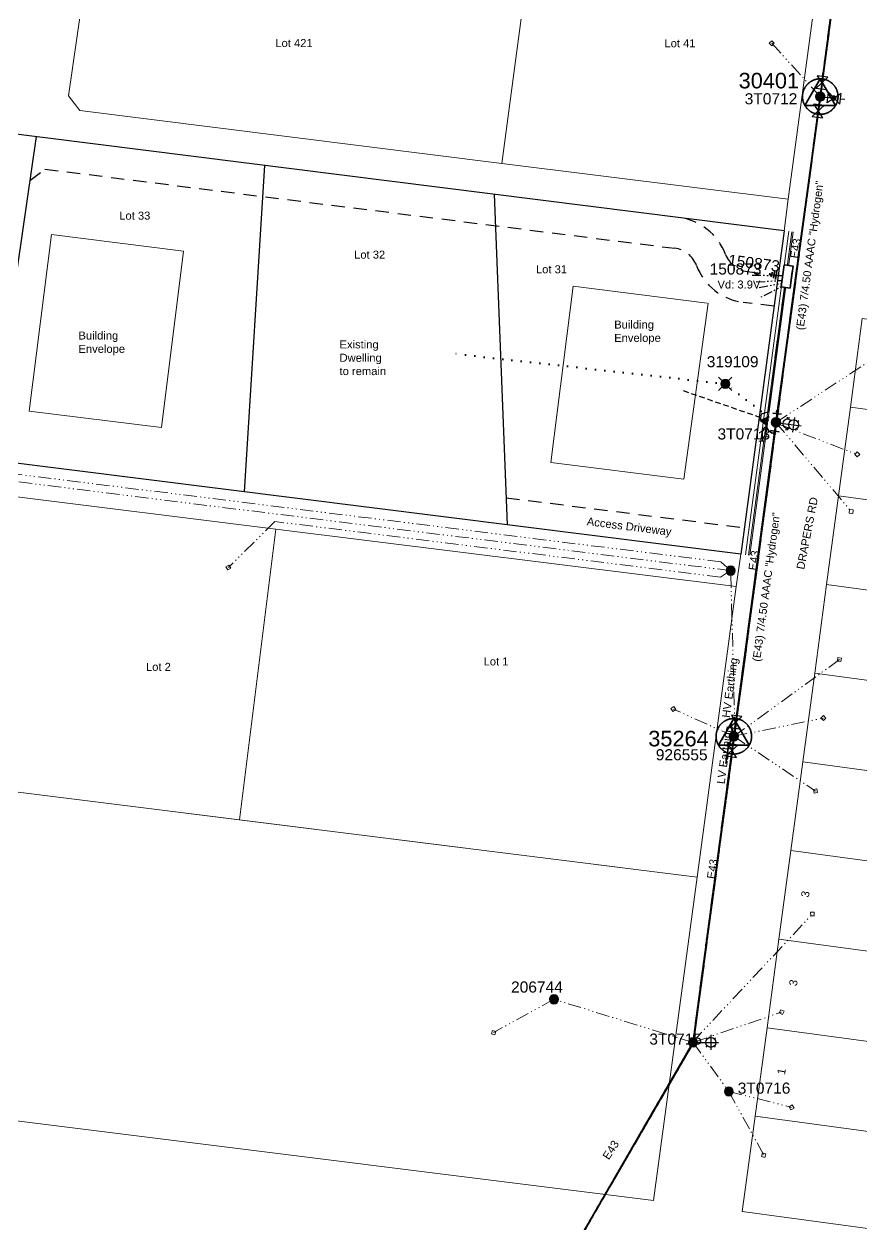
# Model space of a CAD drawing. Header units: metres. Extents: x 264899 to 270320, y 6185871 to 6191197.
# Drawn here: x 267766.3 to 267954.6, y 6187168.9 to 6187438.9 of the extents above; entities that cross this region are included whole.
import ezdxf
from ezdxf.enums import TextEntityAlignment as Align

# ---------------------------------------------------------------- set-up
doc = ezdxf.new("R2010")
doc.units = ezdxf.units.M
for name, pattern in [('Cable Exist OH', [1, 1, 0]), ('Cable Remove', [1, 0, -1]), ('Dash', [5, 3, -2]), ('DASHED', [19.05, 12.7, -6.35]), ('IE Trench LV', [6, 4, -2]), ('PHANTOM2', [2.45, 1, -0.25, 0.15, -0.25, 0.15, -0.25, 0.15, -0.25]), ('PHANTOMX2', [6.6, 3, -0.75, 0.2, -0.75, 0.2, -0.75, 0.2, -0.75])]:
    doc.linetypes.add(name, pattern=pattern)
doc.layers.get('0').update_dxf_attribs({"color": 6})
for name, color, linetype, lineweight in [('_User Miscellaneous1', 30, 'Continuous', 13), ('_User_HV_Exist', 1, 'Continuous', 35), ('_User_LV_Exist', 5, 'Continuous', 35), ('Cadastre Developer_SP_NEW', 92, 'Continuous', 15), ('Cadastre Land Parcels_SP_EXT', 118, 'Continuous', 15), ('Cadastre Roads_SP_EXT', 218, 'Continuous', 15), ('Mains_HV_EXT', 13, 'Continuous', 25), ('Mains_LV_EXT', 163, 'Continuous', 25), ('Mains_SL_EXT', 131, 'Continuous', 25), ('Services_SP_EXT', 42, 'PHANTOMX2', 20)]:
    doc.layers.add(name, color=color, linetype=linetype, lineweight=lineweight)
doc.layers.add('_User Miscellaneous12', color=252, linetype='Continuous', lineweight=13, plot=False, transparency=0.5)
for name, color, linetype in [('Equip_LV_EXT', 7, 'Continuous'), ('Equip_SP_LV_EXT', 7, 'Continuous'), ('Equip_SP_SL_EXT', 7, 'Continuous'), ('Mains_LV_New_T84', 2, 'Cable x'), ('Notes_LV_MISC', 5, 'Continuous'), ('OH_Details_SP_MISC', 7, 'Continuous'), ('Services_SP_NEW_UG', 2, 'IE Trench LV'), ('Sub_SP_TR_HV_LV_EXT', 7, 'Continuous'), ('SupportsOH_SP_TR_HV_LV_SL_EXT', 7, 'Continuous'), ('SupportsUG_SP_LV_EXT', 7, 'Continuous'), ('SupportsUG_SP_LV_NEW', 2, 'Continuous'), ('Trench_SP_NEW', 2, 'Continuous')]:
    doc.layers.add(name, color=color, linetype=linetype)
doc.layers.get('0').freeze()
doc.styles.add('ieISOCP', font='arial.ttf', dxfattribs={"height": 1.5})
doc.styles.add('POLE_LABEL', font='arial.ttf', dxfattribs={"height": 2})
doc.styles.add('SL_LABEL', font='arial.ttf', dxfattribs={"height": 2})
doc.styles.get("Standard").update_dxf_attribs({"font": 'arial.ttf'})
doc.linetypes.add('Cable E UG', pattern='A,5,-0.1,["E",Standard,S=1.5,R=0,X=0,Y=-0.75],-1.45', length=6.55)
doc.linetypes.add('Cable New UG', pattern='A,5.5,-0.01,["X",Standard,S=1.8,R=0,X=0,Y=-0.94],-1.7', length=7.21)
doc.linetypes.add('Cable x', pattern='A,4.5,-0.01,["X",Standard,S=1.25,R=0,X=0,Y=-0.65],-1.2', length=5.71)

# ---------------------------------------------------------------- blocks, each defined once
blk = doc.blocks.new('SUB_POLE_EXT')
at = {"flags": 128}
for points in [[(-0.05, 4), (-0.15, 4), (-0.25, 3.99), (-0.34, 3.99), (-0.44, 3.98), (-0.54, 3.96), (-0.64, 3.95), (-0.73, 3.93), (-0.83, 3.91), (-0.92, 3.89), (-1.02, 3.87), (-1.11, 3.84), (-1.21, 3.81), (-1.3, 3.78), (-1.39, 3.75), (-1.49, 3.71), (-1.58, 3.68), (-1.67, 3.64), (-1.75, 3.59), (-1.84, 3.55), (-1.93, 3.5), (-2.01, 3.46), (-2.1, 3.41), (-2.18, 3.35), (-2.26, 3.3), (-2.34, 3.24), (-2.42, 3.18), (-2.5, 3.12), (-2.58, 3.06), (-2.65, 3), (-2.72, 2.93), (-2.79, 2.86), (-2.86, 2.79), (-2.93, 2.72), (-3, 2.65), (-3.06, 2.58), (-3.12, 2.5), (-3.18, 2.42), (-3.24, 2.34), (-3.3, 2.26), (-3.35, 2.18), (-3.41, 2.1), (-3.46, 2.01), (-3.5, 1.93), (-3.55, 1.84), (-3.59, 1.75), (-3.64, 1.67), (-3.68, 1.58), (-3.71, 1.49), (-3.75, 1.39), (-3.78, 1.3), (-3.81, 1.21), (-3.84, 1.11), (-3.87, 1.02), (-3.89, 0.92), (-3.91, 0.83), (-3.93, 0.73), (-3.95, 0.64), (-3.96, 0.54), (-3.98, 0.44), (-3.99, 0.34), (-3.99, 0.25), (-4, 0.15), (-4, 0.05), (-4, -0.05), (-4, -0.15), (-3.99, -0.25), (-3.99, -0.34), (-3.98, -0.44), (-3.96, -0.54), (-3.95, -0.64), (-3.93, -0.73), (-3.91, -0.83), (-3.89, -0.92), (-3.87, -1.02), (-3.84, -1.11), (-3.81, -1.21), (-3.78, -1.3), (-3.75, -1.39), (-3.71, -1.49), (-3.68, -1.58), (-3.64, -1.67), (-3.59, -1.75), (-3.55, -1.84), (-3.5, -1.93), (-3.46, -2.01), (-3.41, -2.1), (-3.35, -2.18), (-3.3, -2.26), (-3.24, -2.34), (-3.18, -2.42), (-3.12, -2.5), (-3.06, -2.58), (-3, -2.65), (-2.93, -2.72), (-2.86, -2.79), (-2.79, -2.86), (-2.72, -2.93), (-2.65, -3), (-2.58, -3.06), (-2.5, -3.12), (-2.42, -3.18), (-2.34, -3.24), (-2.26, -3.3), (-2.18, -3.35), (-2.1, -3.41), (-2.01, -3.46), (-1.93, -3.5), (-1.84, -3.55), (-1.75, -3.59), (-1.67, -3.64), (-1.58, -3.68), (-1.49, -3.71), (-1.39, -3.75), (-1.3, -3.78), (-1.21, -3.81), (-1.11, -3.84), (-1.02, -3.87), (-0.92, -3.89), (-0.83, -3.91), (-0.73, -3.93), (-0.64, -3.95), (-0.54, -3.96), (-0.44, -3.98), (-0.34, -3.99), (-0.25, -3.99), (-0.15, -4), (-0.05, -4), (0.05, -4), (0.15, -4), (0.25, -3.99), (0.34, -3.99), (0.44, -3.98), (0.54, -3.96), (0.64, -3.95), (0.73, -3.93), (0.83, -3.91), (0.92, -3.89), (1.02, -3.87), (1.11, -3.84), (1.21, -3.81), (1.3, -3.78), (1.39, -3.75), (1.49, -3.71), (1.58, -3.68), (1.67, -3.64), (1.75, -3.59), (1.84, -3.55), (1.93, -3.5), (2.01, -3.46), (2.1, -3.41), (2.18, -3.35), (2.26, -3.3), (2.34, -3.24), (2.42, -3.18), (2.5, -3.12), (2.58, -3.06), (2.65, -3), (2.72, -2.93), (2.79, -2.86), (2.86, -2.79), (2.93, -2.72), (3, -2.65), (3.06, -2.58), (3.12, -2.5), (3.18, -2.42), (3.24, -2.34), (3.3, -2.26), (3.35, -2.18), (3.41, -2.1), (3.46, -2.01), (3.5, -1.93), (3.55, -1.84), (3.59, -1.75), (3.64, -1.67), (3.68, -1.58), (3.71, -1.49), (3.75, -1.39), (3.78, -1.3), (3.81, -1.21), (3.84, -1.11), (3.87, -1.02), (3.89, -0.92), (3.91, -0.83), (3.93, -0.73), (3.95, -0.64), (3.96, -0.54), (3.98, -0.44), (3.99, -0.34), (3.99, -0.25), (4, -0.15), (4, -0.05), (4, 0.05), (4, 0.15), (3.99, 0.25), (3.99, 0.34), (3.98, 0.44), (3.96, 0.54), (3.95, 0.64), (3.93, 0.73), (3.91, 0.83), (3.89, 0.92), (3.87, 1.02), (3.84, 1.11), (3.81, 1.21), (3.78, 1.3), (3.75, 1.39), (3.71, 1.49), (3.68, 1.58), (3.64, 1.67), (3.59, 1.75), (3.55, 1.84), (3.5, 1.93), (3.46, 2.01), (3.41, 2.1), (3.35, 2.18), (3.3, 2.26), (3.24, 2.34), (3.18, 2.42), (3.12, 2.5), (3.06, 2.58), (3, 2.65), (2.93, 2.72), (2.86, 2.79), (2.79, 2.86), (2.72, 2.93), (2.65, 3), (2.58, 3.06), (2.5, 3.12), (2.42, 3.18), (2.34, 3.24), (2.26, 3.3), (2.18, 3.35), (2.1, 3.41), (2.01, 3.46), (1.93, 3.5), (1.84, 3.55), (1.75, 3.59), (1.67, 3.64), (1.58, 3.68), (1.49, 3.71), (1.39, 3.75), (1.3, 3.78), (1.21, 3.81), (1.11, 3.84), (1.02, 3.87), (0.92, 3.89), (0.83, 3.91), (0.73, 3.93), (0.64, 3.95), (0.54, 3.96), (0.44, 3.98), (0.34, 3.99), (0.25, 3.99), (0.15, 4), (0.05, 4)], [(0, 4), (-3.46, -2), (3.46, -2)]]:
    blk.add_lwpolyline(points, close=True, dxfattribs=at)
at = {"flags": 8}
blk.add_attdef('ASSET_NUM', text='', height=2.5, dxfattribs=at).set_placement((0, 7), align=Align.MIDDLE_CENTER)
for tag, flags, p in [('STREET_CODE', 9, (-1.38, 1.45)), ('NO_PHASES', 9, (-1.38, 1.05)), ('OPERATED_BY', 9, (-1.38, 0.65)), ('MAINTAINED_BY', 9, (-1.38, 0.45)), ('ORIENTATION', 9, (-1.38, 0.25)), ('OWNED_BY', 9, (-1.38, 0.05)), ('CONSTRUCTED_VOLTAGE', 9, (-1.13, 0.75)), ('OPERATING_VOLTAGE', 9, (-1.13, 0.35)), ('STATE', 9, (-1.38, -0.35)), ('USAGE', 9, (-1.38, -0.75)), ('LEGEND', 9, (-1.38, -0.95)), ('SUBURB', 9, (-1.38, -1.15)), ('STREETNAME', 9, (-1.38, -1.35)), ('LOCATION', 9, (-1.38, -1.55)), ('NOTES', 9, (-1.38, -1.75)), ('Z', 1, (-1.38, -1.95)), ('SECONDARY_VOLTAGE', 9, (-1.13, -0.65)), ('SUBSTATION_TYPE', 9, (-1.13, -1.05))]:
    blk.add_attdef(tag, text='', height=0.1, dxfattribs=dict(flags=flags)).set_placement(p, align=Align.MIDDLE_LEFT)
blk = doc.blocks.new('LV_OH_LINKS_DISTFUSE_EXT')
for p, q in [((0, 0), (0.96, 0)), ((3.84, 0), (4.8, 0))]:
    blk.add_line(p, q)
blk.add_lwpolyline([(3.84, -1.2), (3.84, 1.2), (0.96, -1.2), (0.96, 1.2)], close=True)
at = {"flags": 9}
for tag, p in [('ACTUAL_STATUS', (0, 0)), ('CONSTRUCTED_VOLTAGE', (0, -0.2)), ('OPERATING_VOLTAGE', (0, -0.6)), ('ORIENTATION', (0, -0.8)), ('OWNED_BY', (0, -1)), ('STATE', (0, -1.2)), ('SWITCH_TYPE', (0, -1.4)), ('NO_PHASES', (0, -0.4)), ('USAGE', (0, -1.6)), ('NOTES', (0, -1.8))]:
    blk.add_attdef(tag, text='', height=0.2, dxfattribs=at).set_placement(p, align=Align.MIDDLE_LEFT)
at = {"flags": 1}
blk.add_attdef('Z', (0, 0), '', height=0.2, dxfattribs=at)
blk = doc.blocks.new('*U224')
for p, q in [((-4.6, 2.03), (-5.05, 2.25)), ((-4.45, 2.33), (-4.9, 2.55)), ((-2.83, 1.18), (-2.38, 0.96)), ((-2.68, 1.48), (-2.24, 1.26))]:
    blk.add_line(p, q)
blk.add_lwpolyline([(-2.74, 1.32, 1), (-4.54, 2.19, 1)], format="xyb", close=True)
at = {"flags": 9}
for tag, p in [('ACTUAL_STATUS', (0, 0)), ('CONSTRUCTED_VOLTAGE', (0, -0.2)), ('OPERATING_VOLTAGE', (0, -0.6)), ('ORIENTATION', (0, -0.8)), ('OWNED_BY', (0, -1)), ('STATE', (0, -1.2)), ('SWITCH_TYPE', (0, -1.4)), ('NO_PHASES', (0, -0.4)), ('USAGE', (0, -1.6)), ('LEGEND', (0, -1.8)), ('NOTES', (0, -2))]:
    blk.add_attdef(tag, text='', height=0.2, dxfattribs=at).set_placement(p, align=Align.MIDDLE_LEFT)
at = {"flags": 1}
blk.add_attdef('Z', (0, 0), '', height=0.2, dxfattribs=at)
blk = doc.blocks.new('SL_LANTERN_EXT')
at = {"flags": 9}
for tag, p in [('LRATECODE', (-7.4, 0)), ('LOUTREACHVOCAB', (-7.2, 0)), ('LOUTREACH', (-7, 0)), ('LANTNUMBER', (-6.6, 0)), ('LNEW', (-6.4, 0)), ('LMASTVOCAB', (-6.2, 0)), ('LMAST', (-6, 0)), ('LLAMPVOCAB', (-5.8, 0)), ('LLAMP', (-5.6, 0)), ('LEXIST', (-5.4, 0)), ('LCHARGE3PERCENT', (-5.2, 0)), ('LCHARGE3', (-5, 0)), ('LCHARGE2PERCENT', (-4.8, 0)), ('LCHARGE2', (-4.6, 0)), ('LCHARGE1PERCENT', (-4.4, 0)), ('LCHARGE1', (-4.2, 0)), ('LCATEGORY', (-4, 0)), ('LBRACKETVOCAB', (-3.8, 0)), ('LBRACKET', (-3.6, 0)), ('LKINGHEIGHT', (-3.4, 0)), ('CREPLACE', (-3.2, 0)), ('CREMOVE', (-3, 0)), ('CNUMBER', (-2.8, 0)), ('CNEW', (-2.6, 0)), ('CEXIST', (-2.4, 0)), ('USAGE', (-2.2, 0)), ('STATE', (-2, 0)), ('OWNED_BY', (-1.8, 0)), ('ORIENTATION', (-1.6, 0)), ('OPERATING_VOLTAGE', (-1.4, 0)), ('NO_PHASES', (-1.2, 0)), ('LANTERN_TYPE', (-1, 0)), ('LANTERN_PURPOSE', (-0.8, 0)), ('CONTROL_TYPE', (-0.6, 0)), ('CONSTRUCTED_VOLTAGE', (-0.4, 0))]:
    blk.add_attdef(tag, text='', height=0.001, rotation=270, dxfattribs=at).set_placement(p, align=Align.MIDDLE_LEFT)
at = {"style": 'SL_LABEL', "flags": 9}
blk.add_attdef('STREET_CODE', text='', height=0.001, rotation=270, dxfattribs=at).set_placement((0, 0), align=Align.MIDDLE_LEFT)
at = {"flags": 1}
blk.add_attdef('Z', (0, 0), '', height=0.001, rotation=270, dxfattribs=at)
at = {"width": 0.9}
blk.add_attdef('LNUMBER', text='', height=1, dxfattribs=at).set_placement((7, -1), align=Align.MIDDLE_LEFT)
at = {"flags": 9}
for tag, p in [('LREMOVE', (0, -7.6)), ('LREPLACE', (0, -7.8)), ('LTYPE', (0, -8)), ('LTYPEVOCAB', (0, -8.2)), ('LEGEND', (0, -8.4)), ('SUBURB', (0, -8.6)), ('STREETNAME', (0, -8.8)), ('LOCATION', (0, -9)), ('NOTES', (0, -9.2)), ('MAINTAINED_BY', (0, -9.86))]:
    blk.add_attdef(tag, text='', height=0.001, dxfattribs=at).set_placement(p, align=Align.MIDDLE_LEFT)
blk.add_attdef('OPERATED_BY', (0, -9.61), '', height=0.001, dxfattribs=at)
blk.add_wipeout([(5.69, 0), (5.06, -1.06), (4, -1.69), (2.94, -1.06), (2.31, 0), (2.94, 1.06), (4, 1.69), (5.06, 1.06)])
for p, q in [((0, 0), (4, 0)), ((2.94, 1.06), (3.2, 0.8)), ((4, 1.69), (4, 0)), ((5.06, 1.06), (4.8, 0.8)), ((2.94, -1.06), (3.2, -0.8)), ((4, 0), (5.69, 0)), ((4, 0), (4, -1.69)), ((5.06, -1.06), (4.8, -0.8))]:
    blk.add_line(p, q)
blk.add_circle((4, 0), 1.12)
blk = doc.blocks.new('*U225')
at = {"flags": 9}
for tag, p in [('LRATECODE', (-7.4, 0)), ('LOUTREACHVOCAB', (-7.2, 0)), ('LOUTREACH', (-7, 0)), ('LANTNUMBER', (-6.6, 0)), ('LNEW', (-6.4, 0)), ('LMASTVOCAB', (-6.2, 0)), ('LMAST', (-6, 0)), ('LLAMPVOCAB', (-5.8, 0)), ('LLAMP', (-5.6, 0)), ('LEXIST', (-5.4, 0)), ('LCHARGE3PERCENT', (-5.2, 0)), ('LCHARGE3', (-5, 0)), ('LCHARGE2PERCENT', (-4.8, 0)), ('LCHARGE2', (-4.6, 0)), ('LCHARGE1PERCENT', (-4.4, 0)), ('LCHARGE1', (-4.2, 0)), ('LCATEGORY', (-4, 0)), ('LBRACKETVOCAB', (-3.8, 0)), ('LBRACKET', (-3.6, 0)), ('LKINGHEIGHT', (-3.4, 0)), ('CREPLACE', (-3.2, 0)), ('CREMOVE', (-3, 0)), ('CNUMBER', (-2.8, 0)), ('CNEW', (-2.6, 0)), ('CEXIST', (-2.4, 0)), ('USAGE', (-2.2, 0)), ('STATE', (-2, 0)), ('OWNED_BY', (-1.8, 0)), ('ORIENTATION', (-1.6, 0)), ('OPERATING_VOLTAGE', (-1.4, 0)), ('NO_PHASES', (-1.2, 0)), ('LANTERN_TYPE', (-1, 0)), ('LANTERN_PURPOSE', (-0.8, 0)), ('CONTROL_TYPE', (-0.6, 0)), ('CONSTRUCTED_VOLTAGE', (-0.4, 0))]:
    blk.add_attdef(tag, text='', height=0.001, rotation=270, dxfattribs=at).set_placement(p, align=Align.MIDDLE_LEFT)
at = {"style": 'SL_LABEL', "flags": 9}
blk.add_attdef('STREET_CODE', text='', height=0.001, rotation=270, dxfattribs=at).set_placement((0, 0), align=Align.MIDDLE_LEFT)
at = {"flags": 1}
blk.add_attdef('Z', (0, 0), '', height=0.001, rotation=270, dxfattribs=at)
at = {"flags": 9}
for tag, p in [('LREMOVE', (0, -7.6)), ('LREPLACE', (0, -7.8)), ('LTYPE', (0, -8)), ('LTYPEVOCAB', (0, -8.2)), ('LEGEND', (0, -8.4)), ('SUBURB', (0, -8.6)), ('STREETNAME', (0, -8.8)), ('LOCATION', (0, -9)), ('NOTES', (0, -9.2)), ('MAINTAINED_BY', (0, -9.86))]:
    blk.add_attdef(tag, text='', height=0.001, dxfattribs=at).set_placement(p, align=Align.MIDDLE_LEFT)
blk.add_attdef('OPERATED_BY', (0, -9.61), '', height=0.001, dxfattribs=at)
blk.add_wipeout([(5.64, -0.76), (4.87, -1.72), (3.74, -2.2), (2.77, -1.44), (2.29, -0.31), (3.05, 0.66), (4.19, 1.14), (5.16, 0.38)])
for p, q in [((0, 0), (3.96, -0.53)), ((3.05, 0.66), (3.28, 0.36)), ((4.19, 1.14), (3.96, -0.53)), ((5.16, 0.38), (4.86, 0.15)), ((2.77, -1.44), (3.07, -1.21)), ((3.96, -0.53), (3.74, -2.2)), ((3.96, -0.53), (5.64, -0.76)), ((4.87, -1.72), (4.65, -1.43))]:
    blk.add_line(p, q)
blk.add_circle((3.96, -0.53), 1.12)
at = {"width": 0.9}
blk.add_attdef('LNUMBER', text='', height=1, rotation=352.3522, dxfattribs=at).set_placement((6.8, -1.92), align=Align.MIDDLE_LEFT)
blk = doc.blocks.new('CCP_EXT')
blk.add_wipeout([(0, 0.57), (0.57, 0), (0, -0.57), (-0.57, 0)])
blk.add_lwpolyline([(-0.57, 0), (0, 0.57), (0.57, 0), (0, -0.57), (-0.57, 0)])
at = {"flags": 1}
blk.add_attdef('Z', (0, 0), '', height=0.2, dxfattribs=at)
at = {"flags": 9}
for tag, p in [('CCP_TYPE', (0, 0)), ('CONSTRUCTED_VOLTAGE', (0, -0.2)), ('OPERATING_VOLTAGE', (0, -0.6)), ('ORIENTATION', (0, -0.8)), ('OWNED_BY', (0, -1)), ('STATE', (0, -1.8)), ('NO_PHASES', (0, -0.4)), ('USAGE', (0, -1.2)), ('LEGEND', (0, -1.4)), ('LIFE_SUPPORT', (0, -1.6)), ('NOTES', (0, -2))]:
    blk.add_attdef(tag, text='', height=0.2, dxfattribs=at).set_placement(p, align=Align.MIDDLE_LEFT)
blk = doc.blocks.new('POLE_EXT')
blk.add_hatch(color=256).paths.add_polyline_path([(-1, 0, 1), (1, 0, 1)])
blk.add_lwpolyline([(-1, 0, 1), (1, 0, 1)], format="xyb", close=True)
at = {"flags": 8}
blk.add_attdef('pNumber', text='', height=2, dxfattribs=at).set_placement((2.5, 2.5), align=Align.MIDDLE_CENTER)
at = {"style": 'POLE_LABEL', "flags": 9}
for tag, p in [('STRUCTURE_PLANT_NUMBER', (1.35, 0.03)), ('STREET_CODE', (1.35, -0.2))]:
    blk.add_attdef(tag, text='', height=0.2, dxfattribs=at).set_placement(p, align=Align.MIDDLE_LEFT)
at = {"flags": 9}
for tag, p in [('OWNED_BY', (1.35, -0.4)), ('SPECIAL_USE', (1.35, -0.8)), ('STATE', (1.35, -1)), ('cLV', (1.35, -1.4)), ('hDepth', (1.35, -1.6)), ('hDia', (1.35, -1.8)), ('cHV', (1.35, -2)), ('PARENT', (1.35, -0.6)), ('USAGE', (1.35, -1.2)), ('LBRACKET', (1.35, -2.2)), ('LExisting', (1.35, -2.4)), ('LANTNUMBER', (1.35, -2.6)), ('LOther', (1.35, -2.8)), ('cLinedev', (1.35, -3.4)), ('pExisting', (1.35, -3.8)), ('pFooting', (1.35, -4.4)), ('pNew', (1.35, -4.6)), ('pRelocate', (1.35, -5)), ('pRemove', (1.35, -5.2)), ('pReplace', (1.35, -5.4)), ('LRemove', (1.35, -3)), ('LEGEND', (1.35, -3.2)), ('LOCATION', (1.35, -3.6)), ('PFNUMBER', (1.35, -4)), ('NEWPFNUMBER', (1.35, -4.2)), ('pStay', (1.35, -5.6)), ('pType', (1.35, -5.8)), ('cspan', (1.35, -6)), ('STREETNAME', (1.35, -6.2)), ('SUBURB', (1.35, -6.4)), ('OPERATED_BY', (1.36, -7.01)), ('NOTES', (1.35, -6.6)), ('MAINTAINED_BY', (1.36, -6.81))]:
    blk.add_attdef(tag, text='', height=0.2, dxfattribs=at).set_placement(p, align=Align.MIDDLE_LEFT)
at = {"flags": 1}
blk.add_attdef('Z', (1.35, -7.33), '', height=0.2, dxfattribs=at)
blk = doc.blocks.new('*U236')
blk.add_hatch(color=256).paths.add_polyline_path([(-1, 0, 1), (1, 0, 1)])
blk.add_lwpolyline([(-1, 0, 1), (1, 0, 1)], format="xyb", close=True)
at = {"flags": 8}
blk.add_attdef('pNumber', text='', height=2, dxfattribs=at).set_placement((-33.66, 11.36), align=Align.MIDDLE_CENTER)
at = {"style": 'POLE_LABEL', "flags": 9}
for tag, p in [('STRUCTURE_PLANT_NUMBER', (-34.81, 8.89)), ('STREET_CODE', (-34.81, 8.66))]:
    blk.add_attdef(tag, text='', height=0.2, dxfattribs=at).set_placement(p, align=Align.MIDDLE_LEFT)
at = {"flags": 9}
for tag, p in [('OWNED_BY', (-34.81, 8.46)), ('SPECIAL_USE', (-34.81, 8.06)), ('PARENT', (-34.81, 8.26)), ('STATE', (-34.81, 7.86)), ('cLV', (-34.81, 7.46)), ('hDepth', (-34.81, 7.26)), ('hDia', (-34.81, 7.06)), ('cHV', (-34.81, 6.86)), ('cLinedev', (-34.81, 5.46)), ('USAGE', (-34.81, 7.66)), ('LBRACKET', (-34.81, 6.66)), ('LExisting', (-34.81, 6.46)), ('LANTNUMBER', (-34.81, 6.26)), ('LOther', (-34.81, 6.06)), ('LRemove', (-34.81, 5.86)), ('LEGEND', (-34.81, 5.66)), ('pExisting', (-34.81, 5.06)), ('pFooting', (-34.81, 4.46)), ('pNew', (-34.81, 4.26)), ('pRelocate', (-34.81, 3.86)), ('pRemove', (-34.81, 3.66)), ('pReplace', (-34.81, 3.46)), ('pStay', (-34.81, 3.26)), ('pType', (-34.81, 3.06)), ('cspan', (-34.81, 2.86)), ('STREETNAME', (-34.81, 2.66)), ('LOCATION', (-34.81, 5.26)), ('PFNUMBER', (-34.81, 4.86)), ('NEWPFNUMBER', (-34.81, 4.66)), ('SUBURB', (-34.81, 2.46)), ('OPERATED_BY', (-34.81, 1.85)), ('NOTES', (-34.81, 2.26)), ('MAINTAINED_BY', (-34.81, 2.05))]:
    blk.add_attdef(tag, text='', height=0.2, dxfattribs=at).set_placement(p, align=Align.MIDDLE_LEFT)
at = {"flags": 1}
blk.add_attdef('Z', (-34.81, 1.53), '', height=0.2, dxfattribs=at)
blk = doc.blocks.new('CONNECTOR_NODE_EXT')
h = blk.add_hatch(color=256)
edge = h.paths.add_edge_path()
edge.add_arc((0, 0), 0.5, 0, 360)
blk.add_circle((0, 0), 0.5)
at = {"flags": 1}
blk.add_attdef('Z', (0, 0), '', height=0.2, dxfattribs=at)
at = {"flags": 9}
for tag, p in [('CONNECTOR_TYPE', (0, 0)), ('CONSTRUCTED_VOLTAGE', (0, -0.2)), ('OPERATING_VOLTAGE', (0, -0.6)), ('ORIENTATION', (0, -0.8)), ('SUBTYPE', (0, -1)), ('NO_PHASES', (0, -0.4)), ('USAGE', (0, -1.2)), ('NOTES', (0, -1.4))]:
    blk.add_attdef(tag, text='', height=0.2, dxfattribs=at).set_placement(p, align=Align.MIDDLE_LEFT)
blk = doc.blocks.new('*U237')
blk.add_hatch(color=256).paths.add_polyline_path([(-1, 0, 1), (1, 0, 1)])
at = {"ltscale": 10}
for p, q in [((-1.5, 1.5), (1.5, -1.5)), ((-1.5, -1.5), (1.5, 1.5))]:
    blk.add_line(p, q, dxfattribs=at)
blk.add_lwpolyline([(-1, 0, 1), (1, 0, 1)], format="xyb", close=True)
at = {"style": 'POLE_LABEL', "flags": 9}
for tag, p in [('STRUCTURE_PLANT_NUMBER', (-34.81, 8.89)), ('STREET_CODE', (-34.81, 8.66))]:
    blk.add_attdef(tag, text='', height=0.2, dxfattribs=at).set_placement(p, align=Align.MIDDLE_LEFT)
at = {"flags": 9}
for tag, p in [('OWNED_BY', (-34.81, 8.46)), ('SPECIAL_USE', (-34.81, 8.06)), ('PARENT', (-34.81, 8.26)), ('STATE', (-34.81, 7.86)), ('cLV', (-34.81, 7.46)), ('hDepth', (-34.81, 7.26)), ('hDia', (-34.81, 7.06)), ('cHV', (-34.81, 6.86)), ('cLinedev', (-34.81, 5.46)), ('USAGE', (-34.81, 7.66)), ('LBRACKET', (-34.81, 6.66)), ('LExisting', (-34.81, 6.46)), ('LANTNUMBER', (-34.81, 6.26)), ('LOther', (-34.81, 6.06)), ('LRemove', (-34.81, 5.86)), ('LEGEND', (-34.81, 5.66)), ('pExisting', (-34.81, 5.06)), ('pFooting', (-34.81, 4.46)), ('pNew', (-34.81, 4.26)), ('pRelocate', (-34.81, 3.86)), ('pRemove', (-34.81, 3.66)), ('pReplace', (-34.81, 3.46)), ('pStay', (-34.81, 3.26)), ('pType', (-34.81, 3.06)), ('cspan', (-34.81, 2.86)), ('STREETNAME', (-34.81, 2.66)), ('LOCATION', (-34.81, 5.26)), ('PFNUMBER', (-34.81, 4.86)), ('NEWPFNUMBER', (-34.81, 4.66)), ('SUBURB', (-34.81, 2.46)), ('OPERATED_BY', (-34.81, 1.85)), ('NOTES', (-34.81, 2.26)), ('MAINTAINED_BY', (-34.81, 2.05))]:
    blk.add_attdef(tag, text='', height=0.2, dxfattribs=at).set_placement(p, align=Align.MIDDLE_LEFT)
at = {"flags": 8}
blk.add_attdef('pNumber', text='', height=2, dxfattribs=at).set_placement((2.5, 2.5), align=Align.MIDDLE_CENTER)
at = {"flags": 1}
blk.add_attdef('Z', (-34.81, 1.53), '', height=0.2, dxfattribs=at)
blk = doc.blocks.new('*U239')
at = {"layer": '_User_LV_Exist'}
for p, q in [((2.5, 1), (2.5, -1)), ((3, 0.75), (3, -0.75)), ((3.5, 0.5), (3.5, -0.5)), ((4, 0.25), (4, -0.25))]:
    blk.add_line(p, q, dxfattribs=at)
at = {"width": 0.9}
blk.add_attdef('ASSET_NUM', text='', height=2, dxfattribs=at).set_placement((4, 2), align=Align.MIDDLE_LEFT)
for tag, p, flags in [('SUBURB', (-2, 0), 1), ('STREETNAME', (-1.8, 0), 9), ('PARENT', (-1.6, 0), 9), ('NOTES', (-1.4, 0), 9), ('LOCATION', (-1.2, 0), 9), ('LEGEND', (-1, 0), 9), ('USAGE', (-0.8, 0), 9), ('SUPPORT_TYPE', (-0.6, 0), 9), ('STATE', (-0.4, 0), 9), ('OWNED_BY', (-0.2, 0), 9)]:
    blk.add_attdef(tag, p, '', height=0.2, rotation=270, dxfattribs=dict(flags=flags))
blk.add_wipeout([(1, 2.5), (1, -2.5), (-1, -2.5), (-1, 2.5)])
blk.add_lwpolyline([(-1, 2.5), (-1, -1.25), (-1, 1.25), (-1, -2.5), (1, -2.5), (1, 2.5)], close=True)
at = {"layer": '_User_LV_Exist'}
blk.add_line((1, 0), (2.5, 0), dxfattribs=at)
blk = doc.blocks.new('*U238')
h = blk.add_hatch(color=256)
h.dxf.hatch_style = 1
h.paths.add_polyline_path([(-3.07, 1.68), (-2.17, 0.2), (-1.34, 1.72)])
h = blk.add_hatch(color=256)
h.dxf.hatch_style = 1
edge = h.paths.add_edge_path()
edge.add_arc((1.2, 2.19), 0.2, -298.7579, 61.2421)
h = blk.add_hatch(color=256)
h.dxf.hatch_style = 1
edge = h.paths.add_edge_path()
edge.add_arc((-1.21, -2.19), 0.2, 241.1824, 601.1824)
for p, q in [((1.84, 1.27), (0.09, 2.23)), ((0.96, 1.75), (1.2, 2.19)), ((-1.84, -1.27), (-0.09, -2.23)), ((-0.96, -1.75), (-1.21, -2.19))]:
    blk.add_line(p, q)
at = {"flags": 128}
blk.add_lwpolyline([(-3.07, 1.68), (-2.17, 0.2), (-1.34, 1.72)], close=True, dxfattribs=at)
for centre in [(1.2, 2.19), (-1.21, -2.19)]:
    blk.add_circle(centre, 0.2)

msp = doc.modelspace()

# ---------------------------------------------------------------- linework, layer by layer
at = {"layer": '_User Miscellaneous1'}
for p, q in [((267767.42, 6187351.8), (267772.41, 6187391.49)), ((267772.41, 6187391.49), (267802.17, 6187387.75)), ((267802.17, 6187387.75), (267797.18, 6187348.06)), ((267884.79, 6187340.2), (267889.78, 6187379.88)), ((267889.78, 6187379.88), (267920, 6187376.08)), ((267914.69, 6187336.44), (267920.16, 6187376.07)), ((267767.42, 6187351.8), (267797.18, 6187348.06)), ((267884.79, 6187340.2), (267914.69, 6187336.44))]:
    msp.add_line(p, q, dxfattribs=at)
at = {"layer": '_User_HV_Exist', "linetype": 'Cable Exist OH'}
msp.add_lwpolyline([(267952.66, 6187478.41), (267945.4, 6187422.54)], dxfattribs=at)
at = {"layer": '_User_HV_Exist', "linetype": 'Cable E UG'}
for points in [[(267925.97, 6187278.62), (267925.34, 6187280.92), (267925.48, 6187282)], [(267925.97, 6187278.62), (267924.76, 6187276.69), (267924.51, 6187274.85)], [(267924.51, 6187274.85), (267924.18, 6187272.52)]]:
    msp.add_lwpolyline(points, dxfattribs=at)
at = {"layer": '_User_LV_Exist', "linetype": 'Cable Exist OH'}
msp.add_lwpolyline([(267945.4, 6187422.54), (267952.66, 6187478.41)], dxfattribs=at)
at = {"layer": 'Cadastre Developer_SP_NEW', "lineweight": 30}
for p, q in [((267937.32, 6187392.37), (267660.71, 6187427.14)), ((267768.97, 6187413.53), (267763.78, 6187377.18)), ((267820.37, 6187407.07), (267815.77, 6187333.65)), ((267872.04, 6187400.57), (267874.97, 6187326.2)), ((267927.56, 6187319.59), (267650.33, 6187354.44))]:
    msp.add_line(p, q, dxfattribs=at)
at = {"layer": 'Cadastre Developer_SP_NEW', "linetype": 'Dash', "lineweight": 30}
for p, q in [((267767.56, 6187403.63), (267770.96, 6187406.23)), ((267770.96, 6187406.23), (267912.68, 6187388.41)), ((267928.97, 6187383.18), (267935.97, 6187382.3)), ((267935.04, 6187375.36), (267928.1, 6187376.23)), ((267874.73, 6187332.28), (267928.36, 6187325.54))]:
    msp.add_line(p, q, dxfattribs=at)
for centre, radius, start, end in [((267911.93, 6187382.46), 13, 20.5753, 82.8344), ((267911.93, 6187382.46), 6, 20.5753, 82.8344), ((267929.72, 6187389.13), 6, 200.5753, 262.8344), ((267929.72, 6187389.13), 13, 200.5753, 262.8344)]:
    msp.add_arc(centre, radius, start, end, dxfattribs=at)
at = {"layer": 'Cadastre Land Parcels_SP_EXT', "linetype": 'Continuous'}
for points in [[(267882.57, 6187473.36), (267836.53, 6187479.12), (267785.25, 6187485.53), (267780.08, 6187449.24), (267776.3, 6187422.72), (267778.85, 6187419.38), (267873.75, 6187407.51), (267882.57, 6187473.36)], [(267947, 6187465.31), (267882.57, 6187473.36), (267873.75, 6187407.51), (267938.16, 6187399.46), (267947, 6187465.31)], [(267938.16, 6187399.46), (267873.75, 6187407.51), (267778.85, 6187419.38), (267776.3, 6187422.72), (267780.08, 6187449.24), (267666.14, 6187463.48), (267660.71, 6187427.14), (267937.32, 6187392.37), (267938.16, 6187399.46)], [(268074.49, 6187356.39), (267954.86, 6187372.59), (267952.18, 6187352.65), (268071.81, 6187336.45), (268074.49, 6187356.39)], [(267650.33, 6187354.44), (267640.32, 6187281.62), (267694.59, 6187274.84), (267702.77, 6187340.26), (267762.86, 6187332.75), (267822.95, 6187325.24), (267926.46, 6187312.29), (267927.56, 6187319.59), (267650.33, 6187354.44)], [(268071.81, 6187336.45), (267952.18, 6187352.65), (267949.5, 6187332.71), (268069.13, 6187316.51), (268071.81, 6187336.45)], [(267822.95, 6187325.24), (267762.86, 6187332.75), (267754.68, 6187267.33), (267814.77, 6187259.82), (267822.95, 6187325.24)], [(268069.13, 6187316.51), (267949.5, 6187332.71), (267946.82, 6187312.77), (268066.45, 6187296.58), (268069.13, 6187316.51)], [(267926.46, 6187312.29), (267822.95, 6187325.24), (267814.77, 6187259.82), (267917.68, 6187246.95), (267926.46, 6187312.29)], [(268066.45, 6187296.58), (267946.82, 6187312.77), (267944.15, 6187292.83), (268063.78, 6187276.64), (268066.45, 6187296.58)], [(268063.78, 6187276.64), (267944.15, 6187292.83), (267941.47, 6187272.88), (268061.1, 6187256.7), (268063.78, 6187276.64)], [(267917.68, 6187246.95), (267640.32, 6187281.62), (267629.99, 6187208.91), (267648.77, 6187206.56), (267907.91, 6187174.16), (267917.68, 6187246.95)], [(268061.1, 6187256.7), (267941.47, 6187272.88), (267938.79, 6187252.94), (268058.42, 6187236.76), (268061.1, 6187256.7)], [(268058.42, 6187236.76), (267938.79, 6187252.94), (267936.11, 6187233), (268055.74, 6187216.83), (268058.42, 6187236.76)], [(268055.74, 6187216.83), (267936.11, 6187233), (267933.43, 6187213.06), (268053.06, 6187196.89), (268055.74, 6187216.83)], [(268053.06, 6187196.89), (267933.43, 6187213.06), (267930.75, 6187193.12), (268050.39, 6187176.95), (268053.06, 6187196.89)], [(268050.39, 6187176.95), (267930.75, 6187193.12), (267928.46, 6187176.05), (267927.87, 6187171.67), (267987.7, 6187163.64), (268047.52, 6187155.62), (268050.39, 6187176.95)]]:
    msp.add_lwpolyline(points, close=True, dxfattribs=at)
at = {"layer": 'Mains_HV_EXT', "linetype": 'Cable Exist OH'}
msp.add_lwpolyline([(267952.66, 6187478.41), (267945.4, 6187422.54)], dxfattribs=at)
at = {"layer": 'Mains_HV_EXT', "linetype": 'Cable E UG'}
for points in [[(267925.97, 6187278.62), (267925.34, 6187280.92), (267925.48, 6187282)], [(267925.97, 6187278.62), (267924.76, 6187276.69), (267924.51, 6187274.85)], [(267924.51, 6187274.85), (267924.18, 6187272.52)]]:
    msp.add_lwpolyline(points, dxfattribs=at)
at = {"layer": 'Mains_LV_EXT', "linetype": 'Cable Exist OH'}
for points in [[(267945.4, 6187422.54), (267952.66, 6187478.41)], [(267945.4, 6187422.54), (267948.39, 6187422.21)]]:
    msp.add_lwpolyline(points, dxfattribs=at)
at = {"layer": 'Services_SP_EXT', "linetype": 'Cable Remove', "lineweight": 40, "ltscale": 2}
msp.add_lwpolyline([(267924.05, 6187357.92), (267862, 6187364.81)], dxfattribs=at)
at = {"layer": 'Services_SP_EXT'}
for points in [[(267925.25, 6187315.89), (267923.04, 6187317.87), (267695.23, 6187346.23), (267684.77, 6187335.9)], [(267925.25, 6187315.89), (267757.07, 6187336.83), (267746.61, 6187326.5)], [(267926.24, 6187279.05), (267925.25, 6187315.89)]]:
    msp.add_lwpolyline(points, dxfattribs=at)
at = {"layer": 'Services_SP_NEW_UG', "color": 2, "linetype": 'PHANTOM2', "ltscale": 2, "flags": 128}
for points in [[(267936.97, 6187382.18), (267930.05, 6187382.3)], [(267936.97, 6187382.18), (267936.82, 6187381.12), (267930.44, 6187380.74)], [(267936.97, 6187382.18), (267936.73, 6187380.46), (267931.07, 6187379.42)], [(267936.97, 6187382.18), (267936.63, 6187379.7), (267932.04, 6187377.38)]]:
    msp.add_lwpolyline(points, dxfattribs=at)

# ---------------------------------------------------------------- block references
at = {"layer": '_User_HV_Exist'}
ref = msp.add_blockref('SUB_POLE_EXT', (267945.4, 6187422.54), dxfattribs=at)
ref.add_attrib('ASSET_NUM', '30401', dxfattribs={"layer": '0', "height": 3.5}).set_placement((267940.64, 6187426.13), align=Align.MIDDLE_RIGHT)
ref = msp.add_blockref('POLE_EXT', (267945.4, 6187422.54), dxfattribs=at)
ref.add_attrib('ASSET_NUM', '3T0712', dxfattribs={"layer": '0', "height": 2.5, "style": 'POLE_LABEL'}).set_placement((267940.25, 6187423.29), align=Align.TOP_RIGHT)
ref = msp.add_blockref('SUB_POLE_EXT', (267925.97, 6187278.62), dxfattribs=at)
ref.add_attrib('ASSET_NUM', '35264', dxfattribs={"layer": '0', "height": 3.5}).set_placement((267920.31, 6187275.3), align=Align.BOTTOM_RIGHT)
ref = msp.add_blockref('POLE_EXT', (267925.97, 6187278.62), dxfattribs=at)
ref.add_attrib('ASSET_NUM', '926555', dxfattribs={"layer": '0', "height": 2.5, "style": 'POLE_LABEL'}).set_placement((267920.06, 6187274.47), align=Align.MIDDLE_RIGHT)
at = {"layer": '_User_LV_Exist'}
ref = msp.add_blockref('SUB_POLE_EXT', (267945.4, 6187422.54), dxfattribs=at)
ref.add_attrib('ASSET_NUM', '30401', dxfattribs={"layer": '0', "height": 3.5}).set_placement((267940.64, 6187426.13), align=Align.MIDDLE_RIGHT)
ref = msp.add_blockref('POLE_EXT', (267945.4, 6187422.54), dxfattribs=at)
ref.add_attrib('ASSET_NUM', '3T0712', dxfattribs={"layer": '0', "height": 2.5, "style": 'POLE_LABEL'}).set_placement((267940.25, 6187423.29), align=Align.TOP_RIGHT)
ref = msp.add_blockref('SUB_POLE_EXT', (267925.97, 6187278.62), dxfattribs=at)
ref.add_attrib('ASSET_NUM', '35264', dxfattribs={"layer": '0', "height": 3.5}).set_placement((267920.31, 6187275.3), align=Align.BOTTOM_RIGHT)
ref = msp.add_blockref('POLE_EXT', (267925.97, 6187278.62), dxfattribs=at)
ref.add_attrib('ASSET_NUM', '926555', dxfattribs={"layer": '0', "height": 2.5, "style": 'POLE_LABEL'}).set_placement((267920.06, 6187274.47), align=Align.MIDDLE_RIGHT)
at = {"layer": 'Equip_LV_EXT'}
for p, rotation in [((267945.49, 6187423.25), 83.37553779920361), ((267946.15, 6187422.46), 353.6338734588551), ((267945.27, 6187421.72), 262.8773988110498), ((267926.08, 6187279.41), 82.3522632950622), ((267925.86, 6187277.83), 262.3522632950624)]:
    msp.add_blockref('LV_OH_LINKS_DISTFUSE_EXT', p, dxfattribs=dict(at, rotation=rotation))
msp.add_blockref('CONNECTOR_NODE_EXT', (267948.39, 6187422.21), dxfattribs=at)
at = {"layer": 'Equip_SP_LV_EXT', "rotation": 288.0067184545439}
msp.add_blockref('*U224', (267937.47, 6187344.94), dxfattribs=at)
at = {"layer": 'Sub_SP_TR_HV_LV_EXT'}
ref = msp.add_blockref('SUB_POLE_EXT', (267945.4, 6187422.54), dxfattribs=at)
ref.add_attrib('ASSET_NUM', '30401', dxfattribs={"layer": '0', "height": 3.5}).set_placement((267940.64, 6187426.13), align=Align.MIDDLE_RIGHT)
ref = msp.add_blockref('SUB_POLE_EXT', (267925.97, 6187278.62), dxfattribs=at)
ref.add_attrib('ASSET_NUM', '35264', dxfattribs={"layer": '0', "height": 3.5}).set_placement((267920.31, 6187275.3), align=Align.BOTTOM_RIGHT)
at = {"layer": 'SupportsOH_SP_TR_HV_LV_SL_EXT'}
ref = msp.add_blockref('POLE_EXT', (267945.4, 6187422.54), dxfattribs=at)
ref.add_attrib('ASSET_NUM', '3T0712', dxfattribs={"layer": '0', "height": 2.5, "style": 'POLE_LABEL'}).set_placement((267940.25, 6187423.29), align=Align.TOP_RIGHT)
ref = msp.add_blockref('*U236', (267924.05, 6187357.92), dxfattribs=at)
ref.add_attrib('ASSET_NUM', '319109', dxfattribs={"layer": '0', "height": 2.5, "style": 'POLE_LABEL'}).set_placement((267931.52, 6187362.9), align=Align.MIDDLE_RIGHT)
msp.add_blockref('POLE_EXT', (267925.25, 6187315.89), dxfattribs=at)
ref = msp.add_blockref('POLE_EXT', (267925.97, 6187278.62), dxfattribs=at)
ref.add_attrib('ASSET_NUM', '926555', dxfattribs={"layer": '0', "height": 2.5, "style": 'POLE_LABEL'}).set_placement((267920.06, 6187274.47), align=Align.MIDDLE_RIGHT)
ref = msp.add_blockref('POLE_EXT', (267885.49, 6187219.45), dxfattribs=at)
ref.add_attrib('ASSET_NUM', '206744', dxfattribs={"layer": '0', "height": 2.5, "style": 'POLE_LABEL'}).set_placement((267887.49, 6187220.21), align=Align.BOTTOM_RIGHT)
ref = msp.add_blockref('POLE_EXT', (267924.84, 6187198.71), dxfattribs=at)
ref.add_attrib('ASSET_NUM', '3T0716', dxfattribs={"layer": '0', "height": 2.5, "style": 'POLE_LABEL'}).set_placement((267926.84, 6187199.46), align=Align.MIDDLE_LEFT)
at = {"layer": 'SupportsUG_SP_LV_EXT'}
msp.add_blockref('*U237', (267924.05, 6187357.92), dxfattribs=at)

# ---------------------------------------------------------------- texts
at = {"layer": '_User Miscellaneous1', "char_height": 1.8, "attachment_point": 1, "style": 'ieISOCP'}
for s, insert in [('Building Envelope', (267899.05, 6187372.15)), ('Building Envelope', (267778.51, 6187369.68)), ('Existing Dwelling to remain', (267837.25, 6187367.68))]:
    msp.add_mtext_dynamic_manual_height_columns(s, width=11.6231, gutter_width=7.5, heights=[0], dxfattribs=dict(at, insert=insert))
at = {"layer": '_User Miscellaneous1', "linetype": 'DASHED', "insert": (267893.04, 6187327.91), "char_height": 1.8, "attachment_point": 1, "rotation": 352.8344, "style": 'ieISOCP'}
msp.add_mtext_dynamic_manual_height_columns('Access Driveway', width=47.5806, gutter_width=7.5, heights=[0], dxfattribs=at)
at = {"layer": 'Cadastre Developer_SP_NEW', "char_height": 1.8, "attachment_point": 1, "style": 'ieISOCP'}
for s, insert in [('Lot 33', (267787.69, 6187396.65)), ('Lot 32', (267840.53, 6187387.88)), ('Lot 31', (267881.44, 6187384.58))]:
    msp.add_mtext_dynamic_manual_height_columns(s, width=11.6231, gutter_width=7.5, heights=[0], dxfattribs=dict(at, insert=insert))
at = {"layer": 'Cadastre Land Parcels_SP_EXT'}
for s, p in [('Lot 421', (267822.81, 6187433.68)), ('Lot 41', (267910.35, 6187433.63)), ('Lot 2', (267793.7, 6187293.34)), ('Lot 1', (267869.67, 6187294.56))]:
    msp.add_text(s, height=1.8, dxfattribs=at).set_placement(p)
for s, rotation, p in [('3', 79.0855, (267942.79, 6187242.25)), ('3', 79.0855, (267940.11, 6187222.31)), ('1', 79.0822, (267937.43, 6187202.37))]:
    msp.add_text(s, height=1.8, rotation=rotation, dxfattribs=at).set_placement(p)
at = {"layer": 'Cadastre Roads_SP_EXT'}
msp.add_text('DRAPERS RD', height=1.8, rotation=79.0764, dxfattribs=at).set_placement((267941.78, 6187316.04))
at = {"layer": 'Mains_HV_EXT'}
for s, rotation, p in [('HV Earthing', 82.4079, (267925.06, 6187282.69)), ('LV Earthing', 82.0979, (267923.88, 6187267.78))]:
    msp.add_text(s, height=1.8, rotation=rotation, dxfattribs=at).set_placement(p)
at = {"layer": 'Mains_LV_EXT'}
for rotation, p in [(81.2665, (267940.39, 6187386.03)), (81.2665, (267931, 6187315.84)), (81.2665, (267921.65, 6187246.42)), (57.0089, (267897.81, 6187183.2))]:
    msp.add_text('E43', height=1.8, rotation=rotation, dxfattribs=at).set_placement(p)
at = {"layer": 'Notes_LV_MISC', "lineweight": 0, "insert": (267932.38, 6187312.31), "char_height": 1.75, "attachment_point": 2, "rotation": 82.3638}
msp.add_mtext('\\A1;({\\A0;E}43) 7/4.50 AAAC "Hydrogen"  ', dxfattribs=at)

# ---------------------------------------------------------------- next in the draw order: block references
at = {"layer": 'Equip_SP_SL_EXT'}
for name, p in [('*U225', (267935.45, 6187349.23)), ('SL_LANTERN_EXT', (267916.79, 6187209.75))]:
    msp.add_blockref(name, p, dxfattribs=at)
at = {"layer": 'Services_SP_EXT'}
for p, rotation in [((267934.49, 6187434.53), 90.0000000000002), ((267952.38, 6187329.19), 130.1796659772684), ((267812.25, 6187316.59), 168.3278831207953), ((267949.73, 6187295.87), 215.9726949888698), ((267912.33, 6187284.74), 168.3278831207953), ((267944.33, 6187266.3), 146.1380808939512), ((267943.64, 6187238.64), 226.9125137385369), ((267936.72, 6187216.57), 198.8943706503657), ((267871.91, 6187211.96), 207.6972228823014), ((267938.97, 6187195.14), 344.6738337086593), ((267932.69, 6187184.39), 118.7158627261877)]:
    msp.add_blockref('CCP_EXT', p, dxfattribs=dict(at, rotation=rotation))
for p in [(267953.72, 6187342.03), (267946.12, 6187282.71)]:
    msp.add_blockref('CCP_EXT', p, dxfattribs=at)

# ---------------------------------------------------------------- next in the draw order: linework, layer by layer
at = {"layer": '_User Miscellaneous12', "flags": 128}
msp.add_lwpolyline([(267927.57, 6187319.59), (267937.32, 6187392.37)], dxfattribs=at)
at = {"layer": '_User Miscellaneous12', "color": 30, "flags": 128}
msp.add_lwpolyline([(267928.56, 6187319.46), (267938.31, 6187392.23)], dxfattribs=at)
at = {"layer": '_User Miscellaneous12', "color": 3, "flags": 128}
msp.add_lwpolyline([(267929.25, 6187319.37), (267939.01, 6187392.14)], dxfattribs=at)
at = {"layer": '_User Miscellaneous12', "color": 5, "flags": 128}
msp.add_lwpolyline([(267929.55, 6187319.33), (267939.3, 6187392.1)], dxfattribs=at)
at = {"layer": '_User_HV_Exist', "linetype": 'Cable Exist OH'}
for points in [[(267945.4, 6187422.54), (267935.43, 6187349.07), (267925.97, 6187278.62)], [(267925.97, 6187278.62), (267916.79, 6187209.75), (267877.62, 6187142.05), (267795.41, 6187033.77)]]:
    msp.add_lwpolyline(points, dxfattribs=at)
at = {"layer": '_User_LV_Exist', "linetype": 'Cable Exist OH'}
for points in [[(267935.79, 6187351.71), (267945.4, 6187422.54)], [(267925.97, 6187278.62), (267935.15, 6187346.76)], [(267916.79, 6187209.75), (267925.98, 6187278.63)], [(267877.62, 6187142.05), (267916.79, 6187209.75)]]:
    msp.add_lwpolyline(points, dxfattribs=at)
at = {"layer": '_User_LV_Exist'}
msp.add_arc((267935.24, 6187348.62), 1.89, 179.4611, 265.9646, dxfattribs=at)
at = {"layer": 'Cadastre Developer_SP_NEW', "lineweight": 30}
msp.add_line((267937.32, 6187392.37), (267927.56, 6187319.59), dxfattribs=at)
at = {"layer": 'Mains_HV_EXT', "linetype": 'Cable Exist OH'}
for points in [[(267945.4, 6187422.54), (267935.43, 6187349.07), (267925.97, 6187278.62)], [(267925.97, 6187278.62), (267916.79, 6187209.75), (267877.62, 6187142.05), (267795.41, 6187033.77)]]:
    msp.add_lwpolyline(points, dxfattribs=at)
at = {"layer": 'Mains_LV_EXT', "linetype": 'Cable Exist OH'}
for points in [[(267935.45, 6187349.23), (267945.4, 6187422.54)], [(267925.97, 6187278.62), (267935.45, 6187349.23)], [(267916.79, 6187209.75), (267925.98, 6187278.63)], [(267877.62, 6187142.05), (267916.79, 6187209.75)]]:
    msp.add_lwpolyline(points, dxfattribs=at)
at = {"layer": 'Mains_LV_New_T84', "color": 2, "linetype": 'Cable New UG', "ltscale": 0.8, "flags": 128}
msp.add_lwpolyline([(267931.98, 6187349.7), (267932.2, 6187351.14), (267933.88, 6187351.66), (267937.96, 6187382.05)], dxfattribs=at)
at = {"layer": 'Mains_SL_EXT', "linetype": 'Cable Exist OH'}
for points in [[(267935.63, 6187349.21), (267945.51, 6187422.51), (267952.92, 6187478.31)], [(267916.93, 6187209.64), (267926.16, 6187278.53), (267935.63, 6187349.21)], [(267877.64, 6187141.97), (267916.93, 6187209.64)]]:
    msp.add_lwpolyline(points, dxfattribs=at)
at = {"layer": 'OH_Details_SP_MISC', "color": 7, "linetype": 'Continuous', "flags": 128}
msp.add_lwpolyline([(267877.62, 6187142.05), (267916.94, 6187209.75), (267925.98, 6187278.6), (267935.45, 6187349.23), (267945.51, 6187422.5), (267951.84, 6187472.05), (267991.63, 6187473.26), (268021.96, 6187468.98)], dxfattribs=at)
at = {"layer": 'Services_SP_EXT'}
for points in [[(267934.49, 6187434.53), (267945.4, 6187422.54)], [(267935.45, 6187349.23), (267956.61, 6187363.08)], [(267935.43, 6187349.07), (267953.72, 6187342.03)], [(267935.45, 6187349.23), (267952.38, 6187329.19)], [(267925.25, 6187315.89), (267922.93, 6187314.44), (267822.71, 6187326.92), (267812.25, 6187316.59)], [(267925.97, 6187278.62), (267949.73, 6187295.87)], [(267925.97, 6187278.62), (267912.33, 6187284.74)], [(267925.97, 6187278.62), (267946.12, 6187282.71)], [(267925.97, 6187278.62), (267944.33, 6187266.3)], [(267916.74, 6187209.89), (267943.64, 6187238.64)], [(267916.79, 6187209.75), (267885.49, 6187219.45), (267871.91, 6187211.96)], [(267916.79, 6187209.75), (267936.72, 6187216.57)], [(267916.79, 6187209.75), (267924.84, 6187198.71)], [(267924.84, 6187198.71), (267938.97, 6187195.14)], [(267924.84, 6187198.71), (267932.69, 6187184.39)]]:
    msp.add_lwpolyline(points, dxfattribs=at)
at = {"layer": 'Services_SP_EXT', "linetype": 'Cable Remove', "lineweight": 40, "ltscale": 2}
msp.add_lwpolyline([(267935.45, 6187349.23), (267924.05, 6187357.92)], dxfattribs=at)
at = {"layer": 'Services_SP_NEW_UG', "color": 2, "linetype": 'DASHED', "ltscale": 0.1, "flags": 128}
msp.add_lwpolyline([(267935.61, 6187349.04), (267914.31, 6187356.42)], dxfattribs=at)
at = {"layer": 'Trench_SP_NEW', "linetype": 'IE Trench LV', "flags": 128}
msp.add_lwpolyline([(267937.33, 6187379.61), (267933.39, 6187350.25)], dxfattribs=at)

# ---------------------------------------------------------------- next in the draw order: block references
at = {"layer": '_User_HV_Exist'}
ref = msp.add_blockref('POLE_EXT', (267935.45, 6187349.23), dxfattribs=at)
ref.add_attrib('ASSET_NUM', '3T0713', dxfattribs={"layer": '0', "height": 2.5, "style": 'POLE_LABEL'}).set_placement((267934.13, 6187347.89), align=Align.TOP_RIGHT)
at = {"layer": '_User_LV_Exist', "ltscale": 0.7, "rotation": 21.03384361404388}
msp.add_blockref('*U238', (267935.45, 6187349.23), dxfattribs=at)
at = {"layer": '_User_LV_Exist'}
ref = msp.add_blockref('POLE_EXT', (267935.45, 6187349.23), dxfattribs=at)
ref.add_attrib('ASSET_NUM', '1', dxfattribs={"layer": '0', "height": 2.5, "style": 'POLE_LABEL'}).set_placement((267933.26, 6187347.39), align=Align.TOP_RIGHT)
at = {"layer": 'SupportsOH_SP_TR_HV_LV_SL_EXT'}
ref = msp.add_blockref('POLE_EXT', (267935.45, 6187349.23), dxfattribs=at)
ref.add_attrib('PNUMBER', '1', (267932.14, 6187345.85), dxfattribs={"height": 2.5})
ref = msp.add_blockref('POLE_EXT', (267916.79, 6187209.75), dxfattribs=at)
ref.add_attrib('ASSET_NUM', '3T0715', dxfattribs={"layer": '0', "height": 2.5, "style": 'POLE_LABEL'}).set_placement((267918.79, 6187210.5), align=Align.MIDDLE_RIGHT)

# ---------------------------------------------------------------- next in the draw order: block references
at = {"layer": 'SupportsUG_SP_LV_NEW'}
ref = msp.add_blockref('*U239', (267937.96, 6187382.05), dxfattribs=dict(at, rotation=172.3598543936582))
ref.add_attrib('ASSET_NUM', '150873', dxfattribs={"layer": '0', "height": 2.5, "rotation": 352.8344}).set_placement((267924.72, 6187385.81), align=Align.MIDDLE_LEFT)

# ---------------------------------------------------------------- next in the draw order: block references
at = {"layer": '_User_LV_Exist'}
ref = msp.add_blockref('*U239', (267937.96, 6187382.05), dxfattribs=dict(at, rotation=172.3598543936582))
ref.add_attrib('ASSET_NUM', '150873', dxfattribs={"layer": '0', "height": 2.5}).set_placement((267920.51, 6187383.75), align=Align.MIDDLE_LEFT)

# ---------------------------------------------------------------- next in the draw order: texts
at = {"layer": '_User_LV_Exist', "insert": (267922.29, 6187381.16), "char_height": 1.8, "attachment_point": 1, "style": 'ieISOCP'}
msp.add_mtext_dynamic_manual_height_columns('Vd: 3.9V', width=15.1506, gutter_width=7.5, heights=[0], dxfattribs=at)
at = {"layer": 'Notes_LV_MISC', "lineweight": 0, "insert": (267942.16, 6187386.91), "char_height": 1.75, "attachment_point": 2, "rotation": 82.3638}
msp.add_mtext('\\A1;({\\A0;E}43) 7/4.50 AAAC "Hydrogen"  ', dxfattribs=at)

doc.saveas('drawing.dxf')
